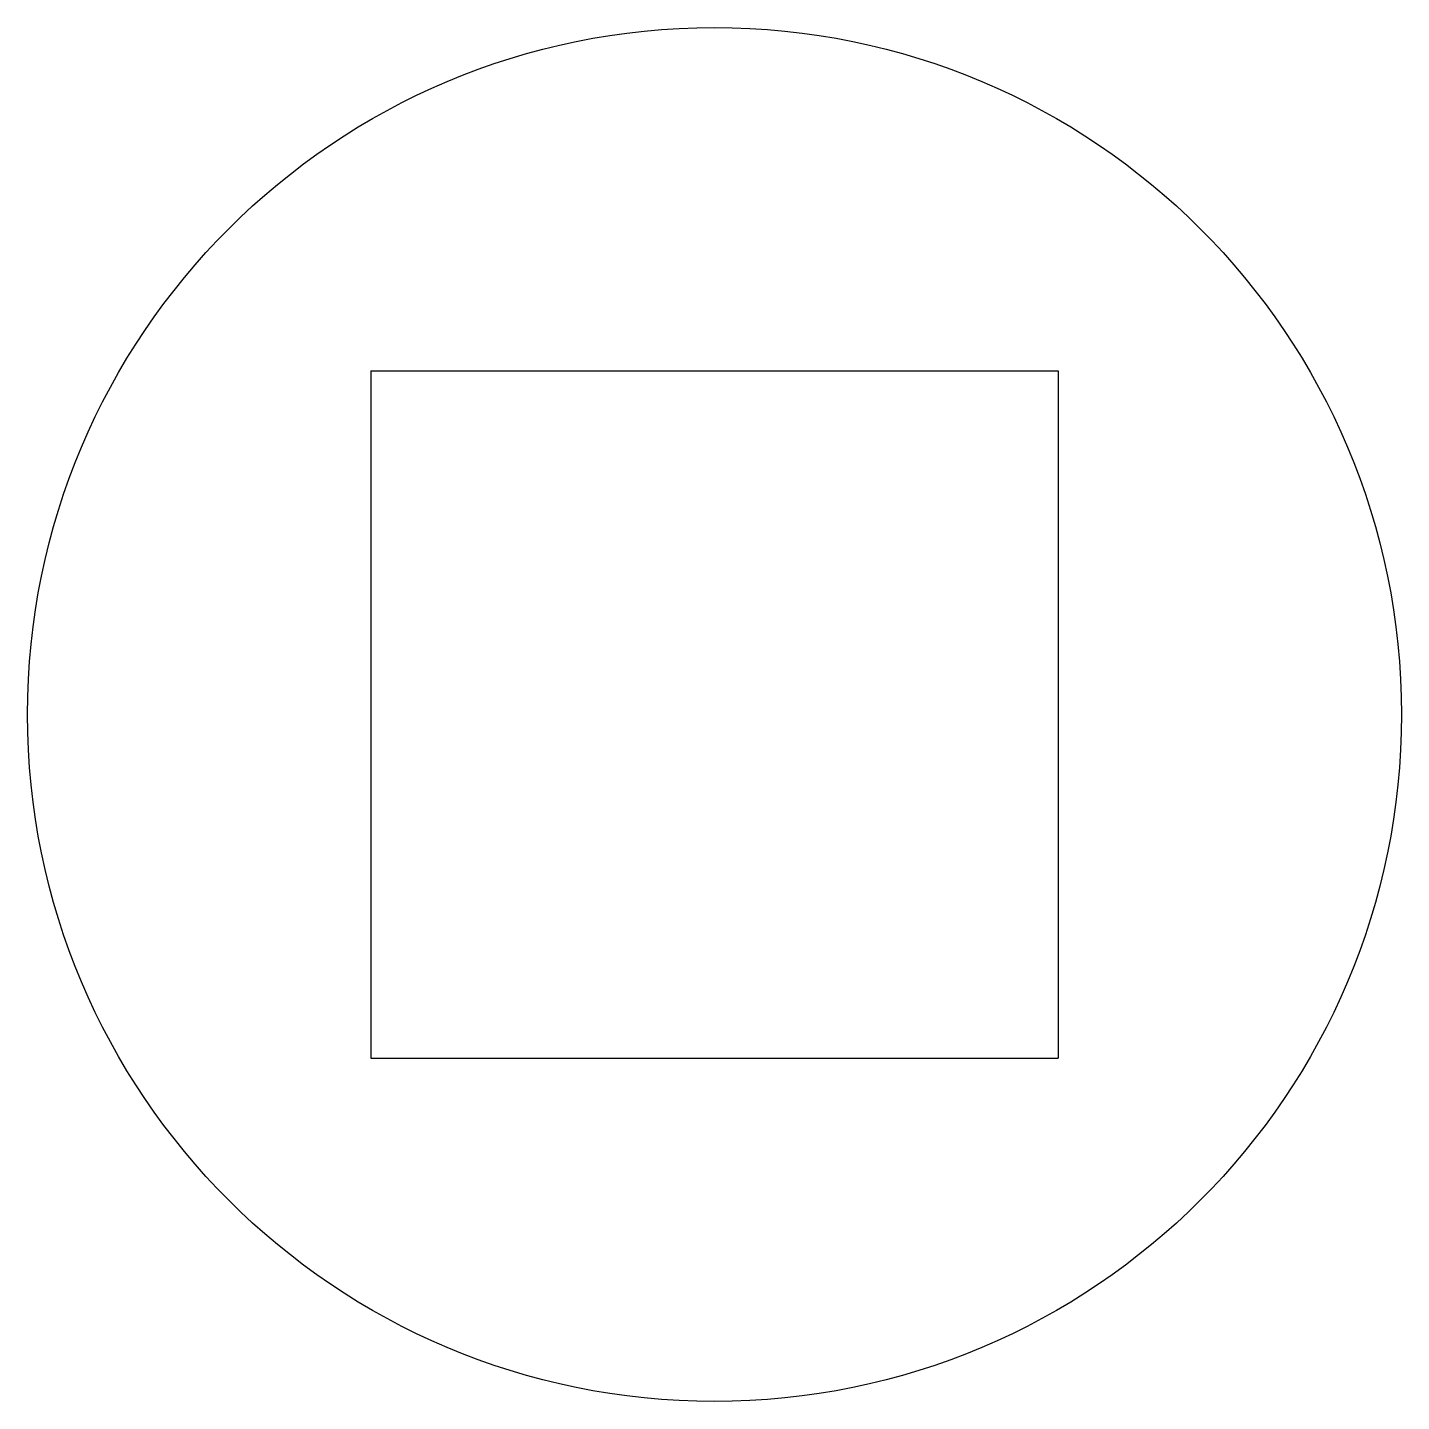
# Model space of a CAD drawing. Header units: millimetres. Extents: x -100 to 100, y -100 to 100.
import ezdxf

# ---------------------------------------------------------------- set-up
doc = ezdxf.new("R2010")
doc.units = ezdxf.units.MM

msp = doc.modelspace()

# ---------------------------------------------------------------- linework, layer by layer
at = {"color": 7, "linetype": 'Continuous'}
for p, q in [((-50, 50), (50, 50)), ((-50, 50), (-50, -50)), ((50, 50), (50, -50)), ((-50, -50), (50, -50))]:
    msp.add_line(p, q, dxfattribs=at)
msp.add_circle((0, 0), 100, dxfattribs=at)

doc.saveas('drawing.dxf')
